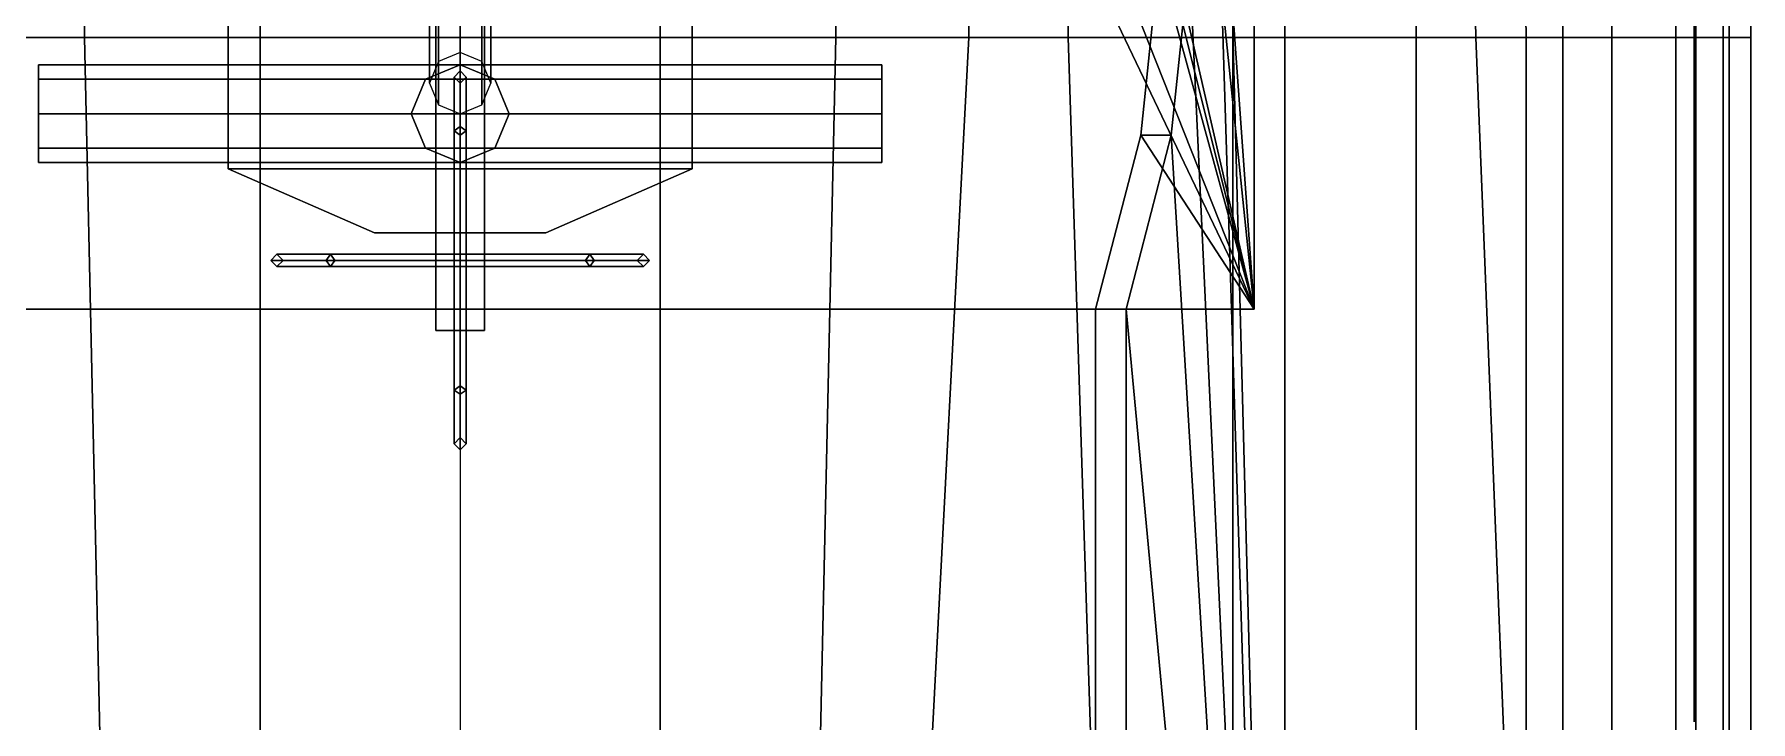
# Model space of a CAD drawing. Header units: millimetres. Extents: x -4.2 to 4.2, y -36 to 51.8.
# Drawn here: x -1.39 to 4.23, y 18 to 20.25 of the extents above; entities that cross this region are included whole.
import ezdxf

# ---------------------------------------------------------------- set-up
doc = ezdxf.new("R2010")
doc.units = ezdxf.units.MM
for name, color, linetype in [('h2', 7, 'Continuous'), ('railings', 6, 'Continuous'), ('superstructure', 3, 'Continuous')]:
    doc.layers.add(name, color=color, linetype=linetype)

msp = doc.modelspace()

# ---------------------------------------------------------------- linework, layer by layer
at = {"color": 1}
for points in [[(-1.23, 20.24, -1.44), (-1.665, 20.24, -1.37), (-1.665, 22.7, -1.135), (-1.23, 22.7, -1.225)], [(-0.655, 20.24, -1.645), (-1.23, 20.24, -1.44), (-1.23, 22.7, -1.225), (-0.655, 22.7, -1.505)], [(0, 20.24, -1.98), (-0.655, 20.24, -1.645), (-0.655, 22.7, -1.505), (0, 22.7, -1.98)], [(-1.175, 17.76, -1.655), (-1.535, 17.76, -1.595), (-1.665, 20.24, -1.37), (-1.23, 20.24, -1.44)], [(-0.655, 17.76, -1.76), (-1.175, 17.76, -1.655), (-1.23, 20.24, -1.44), (-0.655, 20.24, -1.645)], [(0, 17.76, -1.98), (-0.655, 17.76, -1.76), (-0.655, 20.24, -1.645), (0, 20.24, -1.98)]]:
    msp.add_3dface(points, dxfattribs=at)
at = {"layer": 'h2', "color": 1}
for points in [[(0, 20.24, -1.98), (0.655, 20.24, -1.645), (0.655, 22.7, -1.505), (0, 22.7, -1.98)], [(0.655, 20.24, -1.645), (1.23, 20.24, -1.44), (1.23, 22.7, -1.225), (0.655, 22.7, -1.505)], [(1.23, 20.24, -1.44), (1.665, 20.24, -1.37), (1.665, 22.7, -1.135), (1.23, 22.7, -1.225)], [(1.665, 20.24, -1.37), (1.99, 20.24, -1.37), (1.99, 22.7, -1.13), (1.665, 22.7, -1.135)], [(1.99, 20.24, -1.37), (2.53, 20.24, -1.435), (2.53, 22.7, -1.215), (1.99, 22.7, -1.13)], [(2.53, 20.24, -1.435), (3.13, 20.24, -1.595), (3.13, 22.7, -1.44), (2.53, 22.7, -1.215)], [(3.13, 20.24, -1.595), (3.325, 20.24, -1.65), (3.275, 22.7, -1.505), (3.13, 22.7, -1.44)], [(3.325, 20.24, -1.65), (3.49, 20.24, -1.65), (3.45, 22.7, -1.51), (3.275, 22.7, -1.505)], [(3.61, 22.7, -1.48), (3.45, 22.7, -1.51), (3.49, 20.24, -1.65), (3.61, 20.24, -1.615)], [(3.77, 22.7, -1.4), (3.61, 22.7, -1.48), (3.61, 20.24, -1.615), (3.77, 20.24, -1.535)], [(3.98, 22.7, -1.225), (3.77, 22.7, -1.4), (3.77, 20.24, -1.535), (3.98, 20.24, -1.345)], [(4.135, 22.7, -1.01), (3.98, 22.7, -1.225), (3.98, 20.24, -1.345), (4.135, 20.24, -1.1)], [(4.225, 22.7, -0.74), (4.135, 22.7, -1.01), (4.135, 20.24, -1.1), (4.225, 20.24, -0.74)], [(4.225, 22.7, -0.21), (4.225, 22.7, -0.74), (4.225, 20.24, -0.74), (4.225, 20.24, -0.21)], [(0, 17.76, -1.98), (0.655, 17.76, -1.76), (0.655, 20.24, -1.645), (0, 20.24, -1.98)], [(0.655, 17.76, -1.76), (1.175, 17.76, -1.655), (1.23, 20.24, -1.44), (0.655, 20.24, -1.645)], [(1.175, 17.76, -1.655), (1.535, 17.76, -1.595), (1.665, 20.24, -1.37), (1.23, 20.24, -1.44)], [(1.535, 17.76, -1.595), (2.07, 17.76, -1.595), (1.99, 20.24, -1.37), (1.665, 20.24, -1.37)], [(2.07, 17.76, -1.595), (2.53, 17.76, -1.64), (2.53, 20.24, -1.435), (1.99, 20.24, -1.37)], [(2.53, 17.76, -1.64), (3.13, 17.76, -1.72), (3.13, 20.24, -1.595), (2.53, 20.24, -1.435)], [(3.13, 17.76, -1.72), (3.425, 17.76, -1.77), (3.325, 20.24, -1.65), (3.13, 20.24, -1.595)], [(3.425, 17.76, -1.77), (3.49, 17.76, -1.77), (3.49, 20.24, -1.65), (3.325, 20.24, -1.65)], [(3.61, 20.24, -1.615), (3.49, 20.24, -1.65), (3.49, 17.76, -1.77), (3.61, 17.76, -1.74)], [(3.77, 20.24, -1.535), (3.61, 20.24, -1.615), (3.61, 17.76, -1.74), (3.77, 17.76, -1.665)], [(3.98, 20.24, -1.345), (3.77, 20.24, -1.535), (3.77, 17.76, -1.665), (3.98, 17.76, -1.47)], [(4.135, 20.24, -1.1), (3.98, 20.24, -1.345), (3.98, 17.76, -1.47), (4.135, 17.76, -1.255)], [(4.225, 20.24, -0.74), (4.135, 20.24, -1.1), (4.135, 17.76, -1.255), (4.225, 17.76, -0.99)], [(4.225, 20.24, -0.21), (4.225, 20.24, -0.74), (4.225, 17.76, -0.99), (4.225, 17.76, -0.21)]]:
    msp.add_3dface(points, dxfattribs=at)
at = {"layer": 'h2'}
for points in [[(4.045, 22.7, 2.99), (4.155, 22.7, 2.965), (4.155, 20.24, 2.965), (4.045, 20.24, 2.99)], [(4.155, 22.7, 2.965), (4.225, 22.7, 2.885), (4.225, 20.24, 2.885), (4.155, 20.24, 2.965)], [(4.225, 22.7, 2.885), (4.225, 22.7, -0.21), (4.225, 20.24, -0.21), (4.225, 20.24, 2.885)], [(4.045, 20.24, 2.99), (4.155, 20.24, 2.965), (4.155, 17.76, 2.965), (4.045, 17.76, 2.99)], [(4.155, 20.24, 2.965), (4.225, 20.24, 2.885), (4.225, 17.76, 2.885), (4.155, 17.76, 2.965)], [(4.225, 20.24, 2.885), (4.225, 20.24, -0.21), (4.225, 17.76, -0.21), (4.225, 17.76, 2.885)]]:
    msp.add_3dface(points, dxfattribs=at)
at = {"layer": 'railings'}
for points in [[(4.04, 21, 6.19), (4.04, 19.55, 6.19), (4.04, 19.55, 6.15), (4.04, 21, 6.15)], [(4.04, 21, 6.19), (4.04, 19.55, 6.19), (4.04, 19.55, 6.15), (4.04, 21, 6.15)], [(4.04, 21, 6.67), (4.04, 19.55, 6.67), (4.04, 19.55, 6.63), (4.04, 21, 6.63)], [(4.04, 21, 6.67), (4.04, 19.55, 6.67), (4.04, 19.55, 6.63), (4.04, 21, 6.63)], [(4.04, 19.51, 6.67), (4.04, 19.51, 5.69), (4.04, 19.55, 5.69), (4.04, 19.55, 6.67)], [(4.04, 19.51, 6.67), (4.04, 19.51, 5.69), (4.04, 19.55, 5.69), (4.04, 19.55, 6.67)], [(4.04, 19.51, 6.19), (4.04, 18.04, 6.19), (4.04, 18.04, 6.15), (4.04, 19.51, 6.15)], [(4.04, 19.51, 6.19), (4.04, 18.04, 6.19), (4.04, 18.04, 6.15), (4.04, 19.51, 6.15)], [(4.04, 19.51, 6.67), (4.04, 18.04, 6.67), (4.04, 18.04, 6.63), (4.04, 19.51, 6.63)], [(4.04, 19.51, 6.67), (4.04, 18.04, 6.67), (4.04, 18.04, 6.63), (4.04, 19.51, 6.63)], [(4.04, 18, 6.67), (4.04, 18, 5.69), (4.04, 18.04, 5.69), (4.04, 18.04, 6.67)], [(4.04, 18, 6.67), (4.04, 18, 5.69), (4.04, 18.04, 5.69), (4.04, 18.04, 6.67)]]:
    msp.add_3dface(points, dxfattribs=at)
at = {"layer": 'superstructure'}
for points in [[(4.045, 11.56, 5.69), (4.045, 10.96, 3.13), (4.045, 27.41, 3.13), (4.045, 26.49, 5.69)], [(4.045, 10.96, 3.13), (4.045, 10.96, 2.99), (4.045, 27.41, 2.99), (4.045, 27.41, 3.13)], [(2.7, 24.18, 5.69), (2.7, 13.8, 5.69), (4.045, 11.56, 5.69), (4.045, 26.49, 5.69)], [(1.65, 23.48, 5.69), (1.65, 23.48, 5.69), (2.6, 19.35, 5.69), (2.6, 24.18, 5.69)], [(2.3682, 23.31, 7.13), (2.6, 24.18, 5.69), (2.6, 19.35, 5.69), (2.3682, 22.58, 7.13)], [(2.7, 13.8, 5.69), (2.7, 24.18, 5.69), (2.4682, 23.31, 7.13), (2.4682, 22.58, 7.13)], [(1.65, 23.14, 5.69), (1.65, 23.14, 5.69), (2.6, 19.35, 5.69), (1.65, 23.48, 5.69)], [(-2.6, 19.35, 5.69), (-1.36, 22.48, 5.69), (-1.36, 22.48, 5.69), (-1.65, 23.14, 5.69)], [(1.36, 22.48, 5.69), (1.36, 22.48, 5.69), (2.6, 19.35, 5.69), (1.65, 23.14, 5.69)], [(2.3682, 22.58, 7.13), (2.6, 19.35, 5.69), (2.6, 19.35, 5.69), (2.3489, 21.78, 7.25)], [(2.7, 13.8, 5.69), (2.7, 13.8, 5.69), (2.4682, 22.58, 7.13), (2.4489, 21.78, 7.25)], [(-2.6, 19.35, 5.69), (-1.15, 22.38, 5.69), (-1.15, 22.38, 5.69), (-1.36, 22.48, 5.69)], [(1.15, 22.38, 5.69), (1.15, 22.38, 5.69), (2.6, 19.35, 5.69), (1.36, 22.48, 5.69)], [(2.6, 19.35, 5.69), (1.15, 22.38, 5.69), (-1.15, 22.38, 5.69), (-2.6, 19.35, 5.69)], [(2.3489, 21.78, 7.25), (2.6, 19.35, 5.69), (2.6, 19.35, 5.69), (2.2877, 20.49, 7.63)], [(2.7, 13.8, 5.69), (2.7, 13.8, 5.69), (2.4489, 21.78, 7.25), (2.3877, 20.49, 7.63)], [(-0.76, 19.81, 16.18), (-0.76, 19.81, 16.38), (-0.76, 20.8, 16.38), (-0.76, 20.8, 16.18)], [(-0.76, 20.8, 16.38), (-0.76, 19.81, 16.38), (0.76, 19.81, 16.38), (0.76, 20.8, 16.38)], [(0.76, 19.81, 16.38), (0.76, 19.81, 16.18), (0.76, 20.8, 16.18), (0.76, 20.8, 16.38)], [(0, 20.19, 5.69), (-0.0707, 20.1607, 5.69), (-0.0707, 20.7107, 16.18), (0, 20.74, 16.18)], [(0.0707, 20.1607, 5.69), (0, 20.19, 5.69), (0, 20.74, 16.18), (0.0707, 20.7107, 16.18)], [(-0.0707, 20.1607, 5.69), (-0.1, 20.09, 5.69), (-0.1, 20.64, 16.18), (-0.0707, 20.7107, 16.18)], [(0.1, 20.09, 5.69), (0.0707, 20.1607, 5.69), (0.0707, 20.7107, 16.18), (0.1, 20.64, 16.18)], [(-0.1, 20.09, 5.69), (-0.0707, 20.0193, 5.69), (-0.0707, 20.5693, 16.18), (-0.1, 20.64, 16.18)], [(0.0707, 20.0193, 5.69), (0.1, 20.09, 5.69), (0.1, 20.64, 16.18), (0.0707, 20.5693, 16.18)], [(-0.0707, 20.0193, 5.69), (0, 19.99, 5.69), (0, 20.54, 16.18), (-0.0707, 20.5693, 16.18)], [(0, 19.99, 5.69), (0.0707, 20.0193, 5.69), (0.0707, 20.5693, 16.18), (0, 20.54, 16.18)], [(-0.08, 20.46, 12.83), (0, 20.38, 12.75), (0, 19.28, 12.75), (-0.08, 19.28, 12.83)], [(0, 20.38, 12.91), (-0.08, 20.46, 12.83), (-0.08, 19.28, 12.83), (0, 19.28, 12.91)], [(0, 20.38, 12.75), (0.08, 20.46, 12.83), (0.08, 19.28, 12.83), (0, 19.28, 12.75)], [(0.08, 20.46, 12.83), (0, 20.38, 12.91), (0, 19.28, 12.91), (0.08, 19.28, 12.83)], [(2.2877, 20.49, 7.63), (2.6, 19.35, 5.69), (2.6, 19.35, 5.69), (2.2281, 19.92, 8)], [(2.3281, 19.92, 8), (2.3877, 20.49, 7.63), (2.2877, 20.49, 7.63), (2.2281, 19.92, 8)], [(2.7, 13.8, 5.69), (2.7, 13.8, 5.69), (2.3877, 20.49, 7.63), (2.3281, 19.92, 8)], [(1.38, 20.1031, 17.2931), (1.38, 20.15, 17.18), (-1.38, 20.15, 17.18), (-1.38, 20.1031, 17.2931)], [(1.38, 20.15, 17.18), (1.38, 20.1031, 17.0669), (-1.38, 20.1031, 17.0669), (-1.38, 20.15, 17.18)], [(-1.38, 19.83, 17.18), (-1.38, 20.1031, 17.2931), (-1.38, 20.15, 17.18), (-1.38, 19.8769, 17.0669)], [(-1.38, 19.8769, 17.0669), (-1.38, 20.15, 17.18), (-1.38, 20.1031, 17.0669), (-1.38, 19.99, 17.02)], [(-0.1131, 20.1031, 17.0669), (0, 20.15, 17.18), (0, 20.15, 16.38), (-0.1131, 20.1031, 16.38)], [(-0.02, 20.11, 13.53), (0, 20.13, 13.53), (0, 19.9484, 13.0916), (-0.02, 19.9343, 13.1057)], [(-0.02, 19.9343, 13.9543), (0, 19.9484, 13.9684), (0, 20.13, 13.53), (-0.02, 20.11, 13.53)], [(0, 20.15, 17.18), (0.1131, 20.1031, 17.0669), (0.1131, 20.1031, 16.38), (0, 20.15, 16.38)], [(0, 20.13, 13.53), (0.02, 20.11, 13.53), (0.02, 19.9343, 13.1057), (0, 19.9484, 13.0916)], [(0, 19.9484, 13.9684), (0.02, 19.9343, 13.9543), (0.02, 20.11, 13.53), (0, 20.13, 13.53)], [(1.38, 19.8769, 17.2931), (1.38, 20.15, 17.18), (1.38, 20.1031, 17.2931), (1.38, 19.99, 17.34)], [(1.38, 19.83, 17.18), (1.38, 20.1031, 17.0669), (1.38, 20.15, 17.18), (1.38, 19.8769, 17.2931)], [(1.38, 19.99, 17.34), (1.38, 20.1031, 17.2931), (-1.38, 20.1031, 17.2931), (-1.38, 19.99, 17.34)], [(1.38, 20.1031, 17.0669), (1.38, 19.99, 17.02), (-1.38, 19.99, 17.02), (-1.38, 20.1031, 17.0669)], [(-1.38, 19.8769, 17.2931), (-1.38, 19.99, 17.34), (-1.38, 20.1031, 17.2931), (-1.38, 19.83, 17.18)], [(-0.16, 19.99, 17.02), (-0.1131, 20.1031, 17.0669), (-0.1131, 20.1031, 16.38), (-0.16, 19.99, 16.38)], [(0, 20.09, 13.53), (-0.02, 20.11, 13.53), (-0.02, 19.9343, 13.1057), (0, 19.9201, 13.1199)], [(0, 19.9201, 13.9401), (-0.02, 19.9343, 13.9543), (-0.02, 20.11, 13.53), (0, 20.09, 13.53)], [(0.02, 20.11, 13.53), (0, 20.09, 13.53), (0, 19.9201, 13.1199), (0.02, 19.9343, 13.1057)], [(0.02, 19.9343, 13.9543), (0, 19.9201, 13.9401), (0, 20.09, 13.53), (0.02, 20.11, 13.53)], [(0.1131, 20.1031, 17.0669), (0.16, 19.99, 17.02), (0.16, 19.99, 16.38), (0.1131, 20.1031, 16.38)], [(1.38, 19.8769, 17.0669), (1.38, 19.99, 17.02), (1.38, 20.1031, 17.0669), (1.38, 19.83, 17.18)], [(1.38, 19.8769, 17.2931), (1.38, 19.99, 17.34), (-1.38, 19.99, 17.34), (-1.38, 19.8769, 17.2931)], [(1.38, 19.99, 17.02), (1.38, 19.8769, 17.0669), (-1.38, 19.8769, 17.0669), (-1.38, 19.99, 17.02)], [(-0.1131, 19.8769, 17.0669), (-0.16, 19.99, 17.02), (-0.16, 19.99, 16.38), (-0.1131, 19.8769, 16.38)], [(-0.02, 19.9343, 13.1057), (0, 19.9484, 13.0916), (0, 19.51, 12.91), (-0.02, 19.51, 12.93)], [(-0.02, 19.51, 14.13), (0, 19.51, 14.15), (0, 19.9484, 13.9684), (-0.02, 19.9343, 13.9543)], [(0, 19.9484, 13.0916), (0.02, 19.9343, 13.1057), (0.02, 19.51, 12.93), (0, 19.51, 12.91)], [(0, 19.51, 14.15), (0.02, 19.51, 14.13), (0.02, 19.9343, 13.9543), (0, 19.9484, 13.9684)], [(0.16, 19.99, 17.02), (0.1131, 19.8769, 17.0669), (0.1131, 19.8769, 16.38), (0.16, 19.99, 16.38)], [(0, 19.9201, 13.1199), (-0.02, 19.9343, 13.1057), (-0.02, 19.51, 12.93), (0, 19.51, 12.95)], [(0, 19.51, 14.11), (-0.02, 19.51, 14.13), (-0.02, 19.9343, 13.9543), (0, 19.9201, 13.9401)], [(0.02, 19.9343, 13.1057), (0, 19.9201, 13.1199), (0, 19.51, 12.95), (0.02, 19.51, 12.93)], [(0.02, 19.51, 14.13), (0, 19.51, 14.11), (0, 19.9201, 13.9401), (0.02, 19.9343, 13.9543)], [(2.2281, 19.92, 8), (2.6, 19.35, 5.69), (2.6, 19.35, 5.69), (2.08, 19.35, 8.92)], [(2.18, 19.35, 8.92), (2.3281, 19.92, 8), (2.2281, 19.92, 8), (2.08, 19.35, 8.92)], [(2.7, 13.8, 5.69), (2.7, 13.8, 5.69), (2.3281, 19.92, 8), (2.18, 19.35, 8.92)], [(1.38, 19.83, 17.18), (1.38, 19.8769, 17.2931), (-1.38, 19.8769, 17.2931), (-1.38, 19.83, 17.18)], [(1.38, 19.8769, 17.0669), (1.38, 19.83, 17.18), (-1.38, 19.83, 17.18), (-1.38, 19.8769, 17.0669)], [(0, 19.83, 17.18), (-0.1131, 19.8769, 17.0669), (-0.1131, 19.8769, 16.38), (0, 19.83, 16.38)], [(0.1131, 19.8769, 17.0669), (0, 19.83, 17.18), (0, 19.83, 16.38), (0.1131, 19.8769, 16.38)], [(-0.28, 19.6, 16.18), (-0.28, 19.6, 16.38), (-0.76, 19.81, 16.38), (-0.76, 19.81, 16.18)], [(-0.76, 19.81, 16.38), (-0.28, 19.6, 16.38), (0.28, 19.6, 16.38), (0.76, 19.81, 16.38)], [(0.28, 19.6, 16.38), (0.28, 19.6, 16.18), (0.76, 19.81, 16.18), (0.76, 19.81, 16.38)], [(0.28, 19.6, 16.18), (0.28, 19.6, 16.38), (-0.28, 19.6, 16.38), (-0.28, 19.6, 16.18)], [(-0.4243, 19.53, 13.1057), (-0.4384, 19.51, 13.0916), (-0.62, 19.51, 13.53), (-0.6, 19.53, 13.53)], [(-0.6, 19.53, 13.53), (-0.62, 19.51, 13.53), (-0.4384, 19.51, 13.9684), (-0.4243, 19.53, 13.9543)], [(-0.4384, 19.51, 13.0916), (-0.4243, 19.49, 13.1057), (-0.6, 19.49, 13.53), (-0.62, 19.51, 13.53)], [(-0.62, 19.51, 13.53), (-0.6, 19.49, 13.53), (-0.4243, 19.49, 13.9543), (-0.4384, 19.51, 13.9684)], [(-0.4101, 19.51, 13.1199), (-0.4243, 19.53, 13.1057), (-0.6, 19.53, 13.53), (-0.58, 19.51, 13.53)], [(-0.58, 19.51, 13.53), (-0.6, 19.53, 13.53), (-0.4243, 19.53, 13.9543), (-0.4101, 19.51, 13.9401)], [(-0.4243, 19.49, 13.1057), (-0.4101, 19.51, 13.1199), (-0.58, 19.51, 13.53), (-0.6, 19.49, 13.53)], [(-0.6, 19.49, 13.53), (-0.58, 19.51, 13.53), (-0.4101, 19.51, 13.9401), (-0.4243, 19.49, 13.9543)], [(0, 19.53, 12.93), (0, 19.51, 12.91), (-0.4384, 19.51, 13.0916), (-0.4243, 19.53, 13.1057)], [(-0.4243, 19.53, 13.9543), (-0.4384, 19.51, 13.9684), (0, 19.51, 14.15), (0, 19.53, 14.13)], [(0, 19.51, 12.91), (0, 19.49, 12.93), (-0.4243, 19.49, 13.1057), (-0.4384, 19.51, 13.0916)], [(-0.4384, 19.51, 13.9684), (-0.4243, 19.49, 13.9543), (0, 19.49, 14.13), (0, 19.51, 14.15)], [(0, 19.51, 12.95), (0, 19.53, 12.93), (-0.4243, 19.53, 13.1057), (-0.4101, 19.51, 13.1199)], [(-0.4101, 19.51, 13.9401), (-0.4243, 19.53, 13.9543), (0, 19.53, 14.13), (0, 19.51, 14.11)], [(0, 19.49, 12.93), (0, 19.51, 12.95), (-0.4101, 19.51, 13.1199), (-0.4243, 19.49, 13.1057)], [(-0.4243, 19.49, 13.9543), (-0.4101, 19.51, 13.9401), (0, 19.51, 14.11), (0, 19.49, 14.13)], [(0, 19.51, 12.95), (-0.02, 19.51, 12.93), (-0.02, 19.0857, 13.1057), (0, 19.0999, 13.1199)], [(-0.02, 19.51, 12.93), (0, 19.51, 12.91), (0, 19.0716, 13.0916), (-0.02, 19.0857, 13.1057)], [(0, 19.0999, 13.9401), (-0.02, 19.0857, 13.9543), (-0.02, 19.51, 14.13), (0, 19.51, 14.11)], [(-0.02, 19.0857, 13.9543), (0, 19.0716, 13.9684), (0, 19.51, 14.15), (-0.02, 19.51, 14.13)], [(0.4101, 19.51, 13.1199), (0.4243, 19.53, 13.1057), (0, 19.53, 12.93), (0, 19.51, 12.95)], [(0.4243, 19.53, 13.1057), (0.4384, 19.51, 13.0916), (0, 19.51, 12.91), (0, 19.53, 12.93)], [(0, 19.51, 14.11), (0, 19.53, 14.13), (0.4243, 19.53, 13.9543), (0.4101, 19.51, 13.9401)], [(0, 19.53, 14.13), (0, 19.51, 14.15), (0.4384, 19.51, 13.9684), (0.4243, 19.53, 13.9543)], [(0, 19.51, 12.91), (0.02, 19.51, 12.93), (0.02, 19.0857, 13.1057), (0, 19.0716, 13.0916)], [(0.02, 19.51, 12.93), (0, 19.51, 12.95), (0, 19.0999, 13.1199), (0.02, 19.0857, 13.1057)], [(0, 19.0716, 13.9684), (0.02, 19.0857, 13.9543), (0.02, 19.51, 14.13), (0, 19.51, 14.15)], [(0.02, 19.0857, 13.9543), (0, 19.0999, 13.9401), (0, 19.51, 14.11), (0.02, 19.51, 14.13)], [(0.4384, 19.51, 13.0916), (0.4243, 19.49, 13.1057), (0, 19.49, 12.93), (0, 19.51, 12.91)], [(0.4243, 19.49, 13.1057), (0.4101, 19.51, 13.1199), (0, 19.51, 12.95), (0, 19.49, 12.93)], [(0, 19.51, 14.15), (0, 19.49, 14.13), (0.4243, 19.49, 13.9543), (0.4384, 19.51, 13.9684)], [(0, 19.49, 14.13), (0, 19.51, 14.11), (0.4101, 19.51, 13.9401), (0.4243, 19.49, 13.9543)], [(0.58, 19.51, 13.53), (0.6, 19.53, 13.53), (0.4243, 19.53, 13.1057), (0.4101, 19.51, 13.1199)], [(0.4101, 19.51, 13.9401), (0.4243, 19.53, 13.9543), (0.6, 19.53, 13.53), (0.58, 19.51, 13.53)], [(0.6, 19.49, 13.53), (0.58, 19.51, 13.53), (0.4101, 19.51, 13.1199), (0.4243, 19.49, 13.1057)], [(0.4243, 19.49, 13.9543), (0.4101, 19.51, 13.9401), (0.58, 19.51, 13.53), (0.6, 19.49, 13.53)], [(0.6, 19.53, 13.53), (0.62, 19.51, 13.53), (0.4384, 19.51, 13.0916), (0.4243, 19.53, 13.1057)], [(0.4243, 19.53, 13.9543), (0.4384, 19.51, 13.9684), (0.62, 19.51, 13.53), (0.6, 19.53, 13.53)], [(0.62, 19.51, 13.53), (0.6, 19.49, 13.53), (0.4243, 19.49, 13.1057), (0.4384, 19.51, 13.0916)], [(0.4384, 19.51, 13.9684), (0.4243, 19.49, 13.9543), (0.6, 19.49, 13.53), (0.62, 19.51, 13.53)], [(2.08, 19.35, 7.59), (2.6, 19.35, 5.69), (-2.6, 19.35, 5.69), (-2.08, 19.35, 7.59)], [(2.08, 14.23, 7.59), (2.08, 19.35, 7.59), (-2.08, 19.35, 7.59), (-2.08, 14.23, 7.59)], [(2.08, 19.35, 8.92), (2.08, 14.23, 8.92), (2.18, 14.23, 8.92), (2.18, 19.35, 8.92)], [(2.08, 19.35, 7.59), (2.08, 14.23, 7.59), (2.08, 14.23, 8.92), (2.08, 19.35, 8.92)], [(2.6, 19.35, 5.69), (2.08, 19.35, 7.59), (2.08, 19.35, 7.59), (2.08, 19.35, 8.92)], [(2.7, 13.8, 5.69), (2.7, 13.8, 5.69), (2.18, 19.35, 8.92), (2.18, 14.23, 8.92)], [(0, 19.28, 12.91), (-0.08, 19.28, 12.83), (0, 19.28, 12.75), (0.08, 19.28, 12.83)], [(0, 19.0999, 13.1199), (-0.02, 19.0857, 13.1057), (-0.02, 18.91, 13.53), (0, 18.93, 13.53)], [(0, 18.93, 13.53), (-0.02, 18.91, 13.53), (-0.02, 19.0857, 13.9543), (0, 19.0999, 13.9401)], [(-0.02, 19.0857, 13.1057), (0, 19.0716, 13.0916), (0, 18.89, 13.53), (-0.02, 18.91, 13.53)], [(-0.02, 18.91, 13.53), (0, 18.89, 13.53), (0, 19.0716, 13.9684), (-0.02, 19.0857, 13.9543)], [(0.02, 19.0857, 13.1057), (0, 19.0999, 13.1199), (0, 18.93, 13.53), (0.02, 18.91, 13.53)], [(0.02, 18.91, 13.53), (0, 18.93, 13.53), (0, 19.0999, 13.9401), (0.02, 19.0857, 13.9543)], [(0, 19.0716, 13.0916), (0.02, 19.0857, 13.1057), (0.02, 18.91, 13.53), (0, 18.89, 13.53)], [(0, 18.89, 13.53), (0.02, 18.91, 13.53), (0.02, 19.0857, 13.9543), (0, 19.0716, 13.9684)]]:
    msp.add_3dface(points, dxfattribs=at)

doc.saveas('drawing.dxf')
